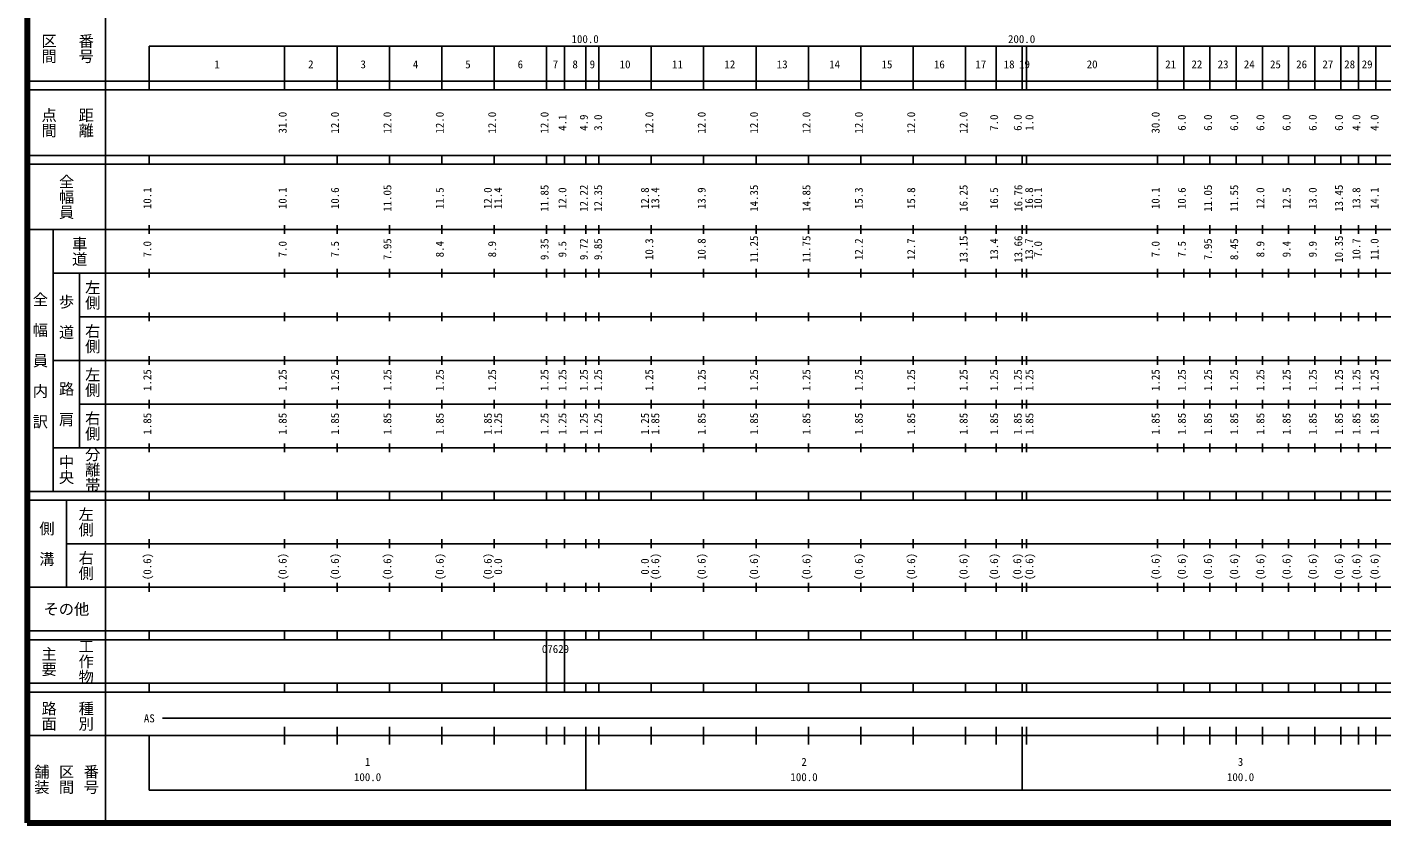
# Model space of a CAD drawing. Units: millimetres on the paper, enlarged 1000 times. Extents: x 40000 to 680000, y 20000 to 380000.
# Drawn here: x 40000 to 350388, y 20000 to 202409 of the extents above; entities that cross this region are included whole.
import ezdxf
from ezdxf.enums import TextEntityAlignment as Align

# ---------------------------------------------------------------- set-up
doc = ezdxf.new("R2010")
doc.units = ezdxf.units.MM
doc.header["$LTSCALE"] = 1000
doc.layers.add('M-TTL', color=2, linetype='Continuous', lineweight=140)
doc.layers.add('M-TTL-BAND', color=7, linetype='Continuous', lineweight=25)
doc.styles.add('@ＭＳ ゴシック', font='')
doc.styles.add('ＭＳ ゴシック', font='')
doc.styles.get('@ＭＳ ゴシック').set_extended_font_data('@MS Gothic')
doc.styles.get('ＭＳ ゴシック').set_extended_font_data('MS Gothic')

msp = doc.modelspace()

# ---------------------------------------------------------------- linework, layer by layer
at = {"layer": 'M-TTL'}
for p, q in [((40000, 380000), (40000, 20000)), ((40000, 20000), (680000, 20000))]:
    msp.add_line(p, q, dxfattribs=at)
at = {"layer": 'M-TTL-BAND'}
for p, q in [((58000, 370000), (58000, 20000)), ((68000, 198000), (579000, 198000)), ((68000, 198000), (68000, 188000)), ((99000, 188000), (99000, 198000)), ((111000, 188000), (111000, 198000)), ((123000, 188000), (123000, 198000)), ((135000, 188000), (135000, 198000)), ((147000, 188000), (147000, 198000)), ((159000, 188000), (159000, 198000)), ((163100, 188000), (163100, 198000)), ((168000, 188000), (168000, 198000)), ((171000, 188000), (171000, 198000)), ((183000, 188000), (183000, 198000)), ((195000, 188000), (195000, 198000)), ((207000, 188000), (207000, 198000)), ((219000, 188000), (219000, 198000)), ((231000, 188000), (231000, 198000)), ((243000, 188000), (243000, 198000)), ((255000, 188000), (255000, 198000)), ((262000, 188000), (262000, 198000)), ((268000, 188000), (268000, 198000)), ((269000, 188000), (269000, 198000)), ((299000, 188000), (299000, 198000)), ((305000, 188000), (305000, 198000)), ((311000, 188000), (311000, 198000)), ((317000, 188000), (317000, 198000)), ((323000, 188000), (323000, 198000)), ((329000, 188000), (329000, 198000)), ((335000, 188000), (335000, 198000)), ((341000, 188000), (341000, 198000)), ((345000, 188000), (345000, 198000)), ((349000, 188000), (349000, 198000)), ((40000, 190000), (579000, 190000)), ((40000, 188000), (579000, 188000)), ((40000, 173000), (579000, 173000)), ((40000, 171000), (579000, 171000)), ((68000, 171000), (68000, 173000)), ((99000, 171000), (99000, 173000)), ((111000, 171000), (111000, 173000)), ((123000, 171000), (123000, 173000)), ((135000, 171000), (135000, 173000)), ((147000, 171000), (147000, 173000)), ((159000, 171000), (159000, 173000)), ((163100, 171000), (163100, 173000)), ((168000, 171000), (168000, 173000)), ((171000, 171000), (171000, 173000)), ((183000, 171000), (183000, 173000)), ((195000, 171000), (195000, 173000)), ((207000, 171000), (207000, 173000)), ((219000, 171000), (219000, 173000)), ((231000, 171000), (231000, 173000)), ((243000, 171000), (243000, 173000)), ((255000, 171000), (255000, 173000)), ((262000, 171000), (262000, 173000)), ((268000, 171000), (268000, 173000)), ((269000, 171000), (269000, 173000)), ((299000, 171000), (299000, 173000)), ((305000, 171000), (305000, 173000)), ((311000, 171000), (311000, 173000)), ((317000, 171000), (317000, 173000)), ((323000, 171000), (323000, 173000)), ((329000, 171000), (329000, 173000)), ((335000, 171000), (335000, 173000)), ((341000, 171000), (341000, 173000)), ((345000, 171000), (345000, 173000)), ((349000, 171000), (349000, 173000)), ((40000, 156000), (579000, 156000)), ((46000, 96000), (46000, 156000)), ((68000, 155000), (68000, 157000)), ((99000, 155000), (99000, 157000)), ((111000, 155000), (111000, 157000)), ((123000, 155000), (123000, 157000)), ((135000, 155000), (135000, 157000)), ((147000, 155000), (147000, 157000)), ((159000, 155000), (159000, 157000)), ((163100, 155000), (163100, 157000)), ((168000, 155000), (168000, 157000)), ((171000, 155000), (171000, 157000)), ((183000, 155000), (183000, 157000)), ((195000, 155000), (195000, 157000)), ((207000, 155000), (207000, 157000)), ((219000, 155000), (219000, 157000)), ((231000, 155000), (231000, 157000)), ((243000, 155000), (243000, 157000)), ((255000, 155000), (255000, 157000)), ((262000, 155000), (262000, 157000)), ((268000, 155000), (268000, 157000)), ((269000, 155000), (269000, 157000)), ((299000, 155000), (299000, 157000)), ((305000, 155000), (305000, 157000)), ((311000, 155000), (311000, 157000)), ((317000, 155000), (317000, 157000)), ((323000, 155000), (323000, 157000)), ((329000, 155000), (329000, 157000)), ((335000, 155000), (335000, 157000)), ((341000, 155000), (341000, 157000)), ((345000, 155000), (345000, 157000)), ((349000, 155000), (349000, 157000)), ((46000, 146000), (579000, 146000)), ((52000, 146000), (52000, 106000)), ((68000, 145000), (68000, 147000)), ((99000, 145000), (99000, 147000)), ((111000, 145000), (111000, 147000)), ((123000, 145000), (123000, 147000)), ((135000, 145000), (135000, 147000)), ((147000, 145000), (147000, 147000)), ((159000, 145000), (159000, 147000)), ((163100, 145000), (163100, 147000)), ((168000, 145000), (168000, 147000)), ((171000, 145000), (171000, 147000)), ((183000, 145000), (183000, 147000)), ((195000, 145000), (195000, 147000)), ((207000, 145000), (207000, 147000)), ((219000, 145000), (219000, 147000)), ((231000, 145000), (231000, 147000)), ((243000, 145000), (243000, 147000)), ((255000, 145000), (255000, 147000)), ((262000, 145000), (262000, 147000)), ((268000, 145000), (268000, 147000)), ((269000, 145000), (269000, 147000)), ((299000, 145000), (299000, 147000)), ((305000, 145000), (305000, 147000)), ((311000, 145000), (311000, 147000)), ((317000, 145000), (317000, 147000)), ((323000, 145000), (323000, 147000)), ((329000, 145000), (329000, 147000)), ((335000, 145000), (335000, 147000)), ((341000, 145000), (341000, 147000)), ((345000, 145000), (345000, 147000)), ((349000, 145000), (349000, 147000)), ((68000, 135000), (68000, 137000)), ((99000, 135000), (99000, 137000)), ((111000, 135000), (111000, 137000)), ((123000, 135000), (123000, 137000)), ((135000, 135000), (135000, 137000)), ((147000, 135000), (147000, 137000)), ((159000, 135000), (159000, 137000)), ((163100, 135000), (163100, 137000)), ((168000, 135000), (168000, 137000)), ((171000, 135000), (171000, 137000)), ((183000, 135000), (183000, 137000)), ((195000, 135000), (195000, 137000)), ((207000, 135000), (207000, 137000)), ((219000, 135000), (219000, 137000)), ((231000, 135000), (231000, 137000)), ((243000, 135000), (243000, 137000)), ((255000, 135000), (255000, 137000)), ((262000, 135000), (262000, 137000)), ((268000, 135000), (268000, 137000)), ((269000, 135000), (269000, 137000)), ((299000, 135000), (299000, 137000)), ((305000, 135000), (305000, 137000)), ((311000, 135000), (311000, 137000)), ((317000, 135000), (317000, 137000)), ((323000, 135000), (323000, 137000)), ((329000, 135000), (329000, 137000)), ((335000, 135000), (335000, 137000)), ((341000, 135000), (341000, 137000)), ((345000, 135000), (345000, 137000)), ((349000, 135000), (349000, 137000)), ((52000, 136000), (579000, 136000)), ((46000, 126000), (579000, 126000)), ((68000, 125000), (68000, 127000)), ((99000, 125000), (99000, 127000)), ((111000, 125000), (111000, 127000)), ((123000, 125000), (123000, 127000)), ((135000, 125000), (135000, 127000)), ((147000, 125000), (147000, 127000)), ((159000, 125000), (159000, 127000)), ((163100, 125000), (163100, 127000)), ((168000, 125000), (168000, 127000)), ((171000, 125000), (171000, 127000)), ((183000, 125000), (183000, 127000)), ((195000, 125000), (195000, 127000)), ((207000, 125000), (207000, 127000)), ((219000, 125000), (219000, 127000)), ((231000, 125000), (231000, 127000)), ((243000, 125000), (243000, 127000)), ((255000, 125000), (255000, 127000)), ((262000, 125000), (262000, 127000)), ((268000, 125000), (268000, 127000)), ((269000, 125000), (269000, 127000)), ((299000, 125000), (299000, 127000)), ((305000, 125000), (305000, 127000)), ((311000, 125000), (311000, 127000)), ((317000, 125000), (317000, 127000)), ((323000, 125000), (323000, 127000)), ((329000, 125000), (329000, 127000)), ((335000, 125000), (335000, 127000)), ((341000, 125000), (341000, 127000)), ((345000, 125000), (345000, 127000)), ((349000, 125000), (349000, 127000)), ((52000, 116000), (579000, 116000)), ((68000, 115000), (68000, 117000)), ((99000, 115000), (99000, 117000)), ((111000, 115000), (111000, 117000)), ((123000, 115000), (123000, 117000)), ((135000, 115000), (135000, 117000)), ((147000, 115000), (147000, 117000)), ((159000, 115000), (159000, 117000)), ((163100, 115000), (163100, 117000)), ((168000, 115000), (168000, 117000)), ((171000, 115000), (171000, 117000)), ((183000, 115000), (183000, 117000)), ((195000, 115000), (195000, 117000)), ((207000, 115000), (207000, 117000)), ((219000, 115000), (219000, 117000)), ((231000, 115000), (231000, 117000)), ((243000, 115000), (243000, 117000)), ((255000, 115000), (255000, 117000)), ((262000, 115000), (262000, 117000)), ((268000, 115000), (268000, 117000)), ((269000, 115000), (269000, 117000)), ((299000, 115000), (299000, 117000)), ((305000, 115000), (305000, 117000)), ((311000, 115000), (311000, 117000)), ((317000, 115000), (317000, 117000)), ((323000, 115000), (323000, 117000)), ((329000, 115000), (329000, 117000)), ((335000, 115000), (335000, 117000)), ((341000, 115000), (341000, 117000)), ((345000, 115000), (345000, 117000)), ((349000, 115000), (349000, 117000)), ((46000, 106000), (579000, 106000)), ((68000, 105000), (68000, 107000)), ((99000, 105000), (99000, 107000)), ((111000, 105000), (111000, 107000)), ((123000, 105000), (123000, 107000)), ((135000, 105000), (135000, 107000)), ((147000, 105000), (147000, 107000)), ((159000, 105000), (159000, 107000)), ((163100, 105000), (163100, 107000)), ((168000, 105000), (168000, 107000)), ((171000, 105000), (171000, 107000)), ((183000, 105000), (183000, 107000)), ((195000, 105000), (195000, 107000)), ((207000, 105000), (207000, 107000)), ((219000, 105000), (219000, 107000)), ((231000, 105000), (231000, 107000)), ((243000, 105000), (243000, 107000)), ((255000, 105000), (255000, 107000)), ((262000, 105000), (262000, 107000)), ((268000, 105000), (268000, 107000)), ((269000, 105000), (269000, 107000)), ((299000, 105000), (299000, 107000)), ((305000, 105000), (305000, 107000)), ((311000, 105000), (311000, 107000)), ((317000, 105000), (317000, 107000)), ((323000, 105000), (323000, 107000)), ((329000, 105000), (329000, 107000)), ((335000, 105000), (335000, 107000)), ((341000, 105000), (341000, 107000)), ((345000, 105000), (345000, 107000)), ((349000, 105000), (349000, 107000)), ((40000, 96000), (579000, 96000)), ((40000, 94000), (579000, 94000)), ((49000, 94000), (49000, 74000)), ((68000, 94000), (68000, 96000)), ((99000, 94000), (99000, 96000)), ((111000, 94000), (111000, 96000)), ((123000, 94000), (123000, 96000)), ((135000, 94000), (135000, 96000)), ((147000, 94000), (147000, 96000)), ((159000, 94000), (159000, 96000)), ((163100, 94000), (163100, 96000)), ((168000, 94000), (168000, 96000)), ((171000, 94000), (171000, 96000)), ((183000, 94000), (183000, 96000)), ((195000, 94000), (195000, 96000)), ((207000, 94000), (207000, 96000)), ((219000, 94000), (219000, 96000)), ((231000, 94000), (231000, 96000)), ((243000, 94000), (243000, 96000)), ((255000, 94000), (255000, 96000)), ((262000, 94000), (262000, 96000)), ((268000, 94000), (268000, 96000)), ((269000, 94000), (269000, 96000)), ((299000, 94000), (299000, 96000)), ((305000, 94000), (305000, 96000)), ((311000, 94000), (311000, 96000)), ((317000, 94000), (317000, 96000)), ((323000, 94000), (323000, 96000)), ((329000, 94000), (329000, 96000)), ((335000, 94000), (335000, 96000)), ((341000, 94000), (341000, 96000)), ((345000, 94000), (345000, 96000)), ((349000, 94000), (349000, 96000)), ((49000, 84000), (579000, 84000)), ((68000, 83000), (68000, 85000)), ((99000, 83000), (99000, 85000)), ((111000, 83000), (111000, 85000)), ((123000, 83000), (123000, 85000)), ((135000, 83000), (135000, 85000)), ((147000, 83000), (147000, 85000)), ((159000, 83000), (159000, 85000)), ((163100, 83000), (163100, 85000)), ((168000, 83000), (168000, 85000)), ((171000, 83000), (171000, 85000)), ((183000, 83000), (183000, 85000)), ((195000, 83000), (195000, 85000)), ((207000, 83000), (207000, 85000)), ((219000, 83000), (219000, 85000)), ((231000, 83000), (231000, 85000)), ((243000, 83000), (243000, 85000)), ((255000, 83000), (255000, 85000)), ((262000, 83000), (262000, 85000)), ((268000, 83000), (268000, 85000)), ((269000, 83000), (269000, 85000)), ((299000, 83000), (299000, 85000)), ((305000, 83000), (305000, 85000)), ((311000, 83000), (311000, 85000)), ((317000, 83000), (317000, 85000)), ((323000, 83000), (323000, 85000)), ((329000, 83000), (329000, 85000)), ((335000, 83000), (335000, 85000)), ((341000, 83000), (341000, 85000)), ((345000, 83000), (345000, 85000)), ((349000, 83000), (349000, 85000)), ((68000, 73000), (68000, 75000)), ((99000, 73000), (99000, 75000)), ((111000, 73000), (111000, 75000)), ((123000, 73000), (123000, 75000)), ((135000, 73000), (135000, 75000)), ((147000, 73000), (147000, 75000)), ((159000, 73000), (159000, 75000)), ((163100, 73000), (163100, 75000)), ((168000, 73000), (168000, 75000)), ((171000, 73000), (171000, 75000)), ((183000, 73000), (183000, 75000)), ((195000, 73000), (195000, 75000)), ((207000, 73000), (207000, 75000)), ((219000, 73000), (219000, 75000)), ((231000, 73000), (231000, 75000)), ((243000, 73000), (243000, 75000)), ((255000, 73000), (255000, 75000)), ((262000, 73000), (262000, 75000)), ((268000, 73000), (268000, 75000)), ((269000, 73000), (269000, 75000)), ((299000, 73000), (299000, 75000)), ((305000, 73000), (305000, 75000)), ((311000, 73000), (311000, 75000)), ((317000, 73000), (317000, 75000)), ((323000, 73000), (323000, 75000)), ((329000, 73000), (329000, 75000)), ((335000, 73000), (335000, 75000)), ((341000, 73000), (341000, 75000)), ((345000, 73000), (345000, 75000)), ((349000, 73000), (349000, 75000)), ((40000, 74000), (579000, 74000)), ((40000, 64000), (579000, 64000)), ((68000, 62000), (68000, 64000)), ((99000, 62000), (99000, 64000)), ((111000, 62000), (111000, 64000)), ((123000, 62000), (123000, 64000)), ((135000, 62000), (135000, 64000)), ((147000, 62000), (147000, 64000)), ((159000, 62000), (159000, 64000)), ((163100, 62000), (163100, 64000)), ((168000, 62000), (168000, 64000)), ((171000, 62000), (171000, 64000)), ((183000, 62000), (183000, 64000)), ((195000, 62000), (195000, 64000)), ((207000, 62000), (207000, 64000)), ((219000, 62000), (219000, 64000)), ((231000, 62000), (231000, 64000)), ((243000, 62000), (243000, 64000)), ((255000, 62000), (255000, 64000)), ((262000, 62000), (262000, 64000)), ((268000, 62000), (268000, 64000)), ((269000, 62000), (269000, 64000)), ((299000, 62000), (299000, 64000)), ((305000, 62000), (305000, 64000)), ((311000, 62000), (311000, 64000)), ((317000, 62000), (317000, 64000)), ((323000, 62000), (323000, 64000)), ((329000, 62000), (329000, 64000)), ((335000, 62000), (335000, 64000)), ((341000, 62000), (341000, 64000)), ((345000, 62000), (345000, 64000)), ((349000, 62000), (349000, 64000)), ((40000, 62000), (579000, 62000)), ((159000, 52000), (159000, 62000)), ((163100, 52000), (163100, 62000)), ((40000, 52000), (579000, 52000)), ((40000, 50000), (579000, 50000)), ((68000, 50000), (68000, 52000)), ((99000, 50000), (99000, 52000)), ((111000, 50000), (111000, 52000)), ((123000, 50000), (123000, 52000)), ((135000, 50000), (135000, 52000)), ((147000, 50000), (147000, 52000)), ((159000, 50000), (159000, 52000)), ((163100, 50000), (163100, 52000)), ((168000, 50000), (168000, 52000)), ((171000, 50000), (171000, 52000)), ((183000, 50000), (183000, 52000)), ((195000, 50000), (195000, 52000)), ((207000, 50000), (207000, 52000)), ((219000, 50000), (219000, 52000)), ((231000, 50000), (231000, 52000)), ((243000, 50000), (243000, 52000)), ((255000, 50000), (255000, 52000)), ((262000, 50000), (262000, 52000)), ((268000, 50000), (268000, 52000)), ((269000, 50000), (269000, 52000)), ((299000, 50000), (299000, 52000)), ((305000, 50000), (305000, 52000)), ((311000, 50000), (311000, 52000)), ((317000, 50000), (317000, 52000)), ((323000, 50000), (323000, 52000)), ((329000, 50000), (329000, 52000)), ((335000, 50000), (335000, 52000)), ((341000, 50000), (341000, 52000)), ((345000, 50000), (345000, 52000)), ((349000, 50000), (349000, 52000)), ((71000, 44000), (565000, 44000)), ((99000, 38000), (99000, 42000)), ((111000, 38000), (111000, 42000)), ((123000, 38000), (123000, 42000)), ((135000, 38000), (135000, 42000)), ((147000, 38000), (147000, 42000)), ((159000, 38000), (159000, 42000)), ((163100, 38000), (163100, 42000)), ((168000, 27500), (168000, 42000)), ((171000, 38000), (171000, 42000)), ((183000, 38000), (183000, 42000)), ((195000, 38000), (195000, 42000)), ((207000, 38000), (207000, 42000)), ((219000, 38000), (219000, 42000)), ((231000, 38000), (231000, 42000)), ((243000, 38000), (243000, 42000)), ((255000, 38000), (255000, 42000)), ((262000, 38000), (262000, 42000)), ((268000, 27500), (268000, 42000)), ((269000, 38000), (269000, 42000)), ((299000, 38000), (299000, 42000)), ((305000, 38000), (305000, 42000)), ((311000, 38000), (311000, 42000)), ((317000, 38000), (317000, 42000)), ((323000, 38000), (323000, 42000)), ((329000, 38000), (329000, 42000)), ((335000, 38000), (335000, 42000)), ((341000, 38000), (341000, 42000)), ((345000, 38000), (345000, 42000)), ((349000, 38000), (349000, 42000)), ((40000, 40000), (579000, 40000)), ((68000, 40000), (68000, 27500)), ((68000, 27500), (579000, 27500))]:
    msp.add_line(p, q, dxfattribs=at)

# ---------------------------------------------------------------- texts
at = {"layer": 'M-TTL-BAND', "style": '@ＭＳ ゴシック'}
for s, p in [('区間', (45000, 197500)), ('番号', (53500, 197500)), ('点間', (45000, 180500)), ('距離', (53500, 180500)), ('全幅員', (49000, 163500)), ('車道', (52000, 151000)), ('左側', (55000, 141000)), ('全\u3000幅\u3000員\u3000内\u3000訳', (43000, 126000)), ('歩\u3000道', (49000, 136000)), ('右側', (55000, 131000)), ('左側', (55000, 121000)), ('路\u3000肩', (49000, 116000)), ('右側', (55000, 111000)), ('分離帯', (55000, 101000)), ('中央', (49000, 101000)), ('左側', (53500, 89000)), ('側\u3000溝', (44500, 84000)), ('右側', (53500, 79000)), ('主要', (45000, 57000)), ('工作物', (53500, 57000)), ('路面', (45000, 44500)), ('種別', (53500, 44500)), ('舗装', (43333, 30000)), ('区間', (49000, 30000)), ('番号', (54667, 30000))]:
    msp.add_text(s, height=2566, rotation=270, dxfattribs=at).set_placement(p, align=Align.MIDDLE_CENTER)
at = {"layer": 'M-TTL-BAND', "style": 'ＭＳ ゴシック'}
for s, p in [('100.0', (167844, 198195)), ('200.0', (267844, 198195)), ('1', (83500, 192405)), ('2', (105000, 192405)), ('3', (117000, 192405)), ('4', (129000, 192405)), ('5', (141000, 192405)), ('6', (153000, 192405)), ('7', (161050, 192405)), ('8', (165550, 192405)), ('9', (169500, 192405)), ('10', (177000, 192405)), ('11', (189000, 192405)), ('12', (201000, 192405)), ('13', (213000, 192405)), ('14', (225000, 192405)), ('15', (237000, 192405)), ('16', (249000, 192405)), ('17', (258500, 192405)), ('18', (265000, 192405)), ('19', (268500, 192405)), ('20', (284000, 192405)), ('21', (302000, 192405)), ('22', (308000, 192405)), ('23', (314000, 192405)), ('24', (320000, 192405)), ('25', (326000, 192405)), ('26', (332000, 192405)), ('27', (338000, 192405)), ('28', (343000, 192405)), ('29', (347000, 192405)), ('07629', (161050, 58405)), ('AS', (68000, 42500)), ('1', (118000, 32523)), ('2', (218000, 32523)), ('3', (318000, 32523)), ('100.0', (118000, 29033)), ('100.0', (218000, 29033)), ('100.0', (318000, 29033))]:
    msp.add_text(s, height=1833, dxfattribs=at).set_placement(p, align=Align.BOTTOM_CENTER)
for s, p in [('31.0', (100000, 180500)), ('12.0', (112000, 180500)), ('12.0', (124000, 180500)), ('12.0', (136000, 180500)), ('12.0', (148000, 180500)), ('12.0', (160000, 180500)), ('4.1', (164100, 180500)), ('4.9', (169000, 180500)), ('3.0', (172277, 180500)), ('12.0', (184000, 180500)), ('12.0', (196000, 180500)), ('12.0', (208000, 180500)), ('12.0', (220000, 180500)), ('12.0', (232000, 180500)), ('12.0', (244000, 180500)), ('12.0', (256000, 180500)), ('7.0', (263000, 180500)), ('6.0', (268414, 180500)), ('1.0', (271090, 180500)), ('30.0', (300000, 180500)), ('6.0', (306000, 180500)), ('6.0', (312000, 180500)), ('6.0', (318000, 180500)), ('6.0', (324000, 180500)), ('6.0', (330000, 180500)), ('6.0', (336000, 180500)), ('6.0', (342000, 180500)), ('4.0', (346000, 180500)), ('4.0', (350168, 180500)), ('10.1', (69000, 163174)), ('10.1', (100000, 163174)), ('10.6', (112000, 163174)), ('11.05', (124000, 163174)), ('11.5', (136000, 163174)), ('12.0', (147000, 163174)), ('11.4', (149370, 163174)), ('11.85', (160000, 163174)), ('12.0', (164100, 163174)), ('12.22', (169000, 163174)), ('12.35', (172277, 163174)), ('12.8', (183000, 163174)), ('13.4', (185370, 163174)), ('13.9', (196000, 163174)), ('14.35', (208000, 163174)), ('14.85', (220000, 163174)), ('15.3', (232000, 163174)), ('15.8', (244000, 163174)), ('16.25', (256000, 163174)), ('16.5', (263000, 163174)), ('16.76', (268544, 163174)), ('16.8', (271024, 163174)), ('10.1', (273084, 163174)), ('10.1', (300000, 163174)), ('10.6', (306000, 163174)), ('11.05', (312000, 163174)), ('11.55', (318000, 163174)), ('12.0', (324000, 163174)), ('12.5', (330000, 163174)), ('13.0', (336000, 163174)), ('13.45', (342000, 163174)), ('13.8', (346000, 163174)), ('14.1', (350168, 163174)), ('7.0', (69000, 151500)), ('7.0', (100000, 151500)), ('7.5', (112000, 151500)), ('7.95', (124000, 151500)), ('8.4', (136000, 151500)), ('8.9', (148000, 151500)), ('9.35', (160000, 151500)), ('9.5', (164100, 151500)), ('9.72', (169000, 151500)), ('9.85', (172277, 151500)), ('10.3', (184000, 151500)), ('10.8', (196000, 151500)), ('11.25', (208000, 151500)), ('11.75', (220000, 151500)), ('12.2', (232000, 151500)), ('12.7', (244000, 151500)), ('13.15', (256000, 151500)), ('13.4', (263000, 151500)), ('13.66', (268544, 151500)), ('13.7', (271024, 151500)), ('7.0', (273084, 151500)), ('7.0', (300000, 151500)), ('7.5', (306000, 151500)), ('7.95', (312000, 151500)), ('8.45', (318000, 151500)), ('8.9', (324000, 151500)), ('9.4', (330000, 151500)), ('9.9', (336000, 151500)), ('10.35', (342000, 151500)), ('10.7', (346000, 151500)), ('11.0', (350168, 151500)), ('1.25', (69000, 121500)), ('1.25', (100000, 121500)), ('1.25', (112000, 121500)), ('1.25', (124000, 121500)), ('1.25', (136000, 121500)), ('1.25', (148000, 121500)), ('1.25', (160000, 121500)), ('1.25', (164100, 121500)), ('1.25', (169000, 121500)), ('1.25', (172277, 121500)), ('1.25', (184000, 121500)), ('1.25', (196000, 121500)), ('1.25', (208000, 121500)), ('1.25', (220000, 121500)), ('1.25', (232000, 121500)), ('1.25', (244000, 121500)), ('1.25', (256000, 121500)), ('1.25', (263000, 121500)), ('1.25', (268414, 121500)), ('1.25', (271090, 121500)), ('1.25', (300000, 121500)), ('1.25', (306000, 121500)), ('1.25', (312000, 121500)), ('1.25', (318000, 121500)), ('1.25', (324000, 121500)), ('1.25', (330000, 121500)), ('1.25', (336000, 121500)), ('1.25', (342000, 121500)), ('1.25', (346000, 121500)), ('1.25', (350168, 121500)), ('1.85', (69000, 111500)), ('1.85', (100000, 111500)), ('1.85', (112000, 111500)), ('1.85', (124000, 111500)), ('1.85', (136000, 111500)), ('1.85', (147000, 111500)), ('1.25', (149370, 111500)), ('1.25', (160000, 111500)), ('1.25', (164100, 111500)), ('1.25', (169000, 111500)), ('1.25', (172277, 111500)), ('1.25', (183000, 111500)), ('1.85', (185370, 111500)), ('1.85', (196000, 111500)), ('1.85', (208000, 111500)), ('1.85', (220000, 111500)), ('1.85', (232000, 111500)), ('1.85', (244000, 111500)), ('1.85', (256000, 111500)), ('1.85', (263000, 111500)), ('1.85', (268414, 111500)), ('1.85', (271090, 111500)), ('1.85', (300000, 111500)), ('1.85', (306000, 111500)), ('1.85', (312000, 111500)), ('1.85', (318000, 111500)), ('1.85', (324000, 111500)), ('1.85', (330000, 111500)), ('1.85', (336000, 111500)), ('1.85', (342000, 111500)), ('1.85', (346000, 111500)), ('1.85', (350168, 111500)), ('(0.6)', (69000, 78764)), ('(0.6)', (100000, 78764)), ('(0.6)', (112000, 78764)), ('(0.6)', (124000, 78764)), ('(0.6)', (136000, 78764)), ('(0.6)', (147000, 78764)), ('(0.6)', (185370, 78764)), ('(0.6)', (196000, 78764)), ('(0.6)', (208000, 78764)), ('(0.6)', (220000, 78764)), ('(0.6)', (232000, 78764)), ('(0.6)', (244000, 78764)), ('(0.6)', (256000, 78764)), ('(0.6)', (263000, 78764)), ('(0.6)', (268304, 78764)), ('(0.6)', (271090, 78764)), ('(0.6)', (300000, 78764)), ('(0.6)', (306000, 78764)), ('(0.6)', (312000, 78764)), ('(0.6)', (318000, 78764)), ('(0.6)', (324000, 78764)), ('(0.6)', (330000, 78764)), ('(0.6)', (336000, 78764)), ('(0.6)', (342000, 78764)), ('(0.6)', (346000, 78764)), ('(0.6)', (350168, 78764)), ('0.0', (149370, 78764)), ('0.0', (183000, 78764))]:
    msp.add_text(s, height=1833, rotation=90, dxfattribs=at).set_placement(p, align=Align.BOTTOM_CENTER)
msp.add_text('その他', height=2566, dxfattribs=at).set_placement((49000, 69000), align=Align.MIDDLE_CENTER)

doc.saveas('drawing.dxf')
